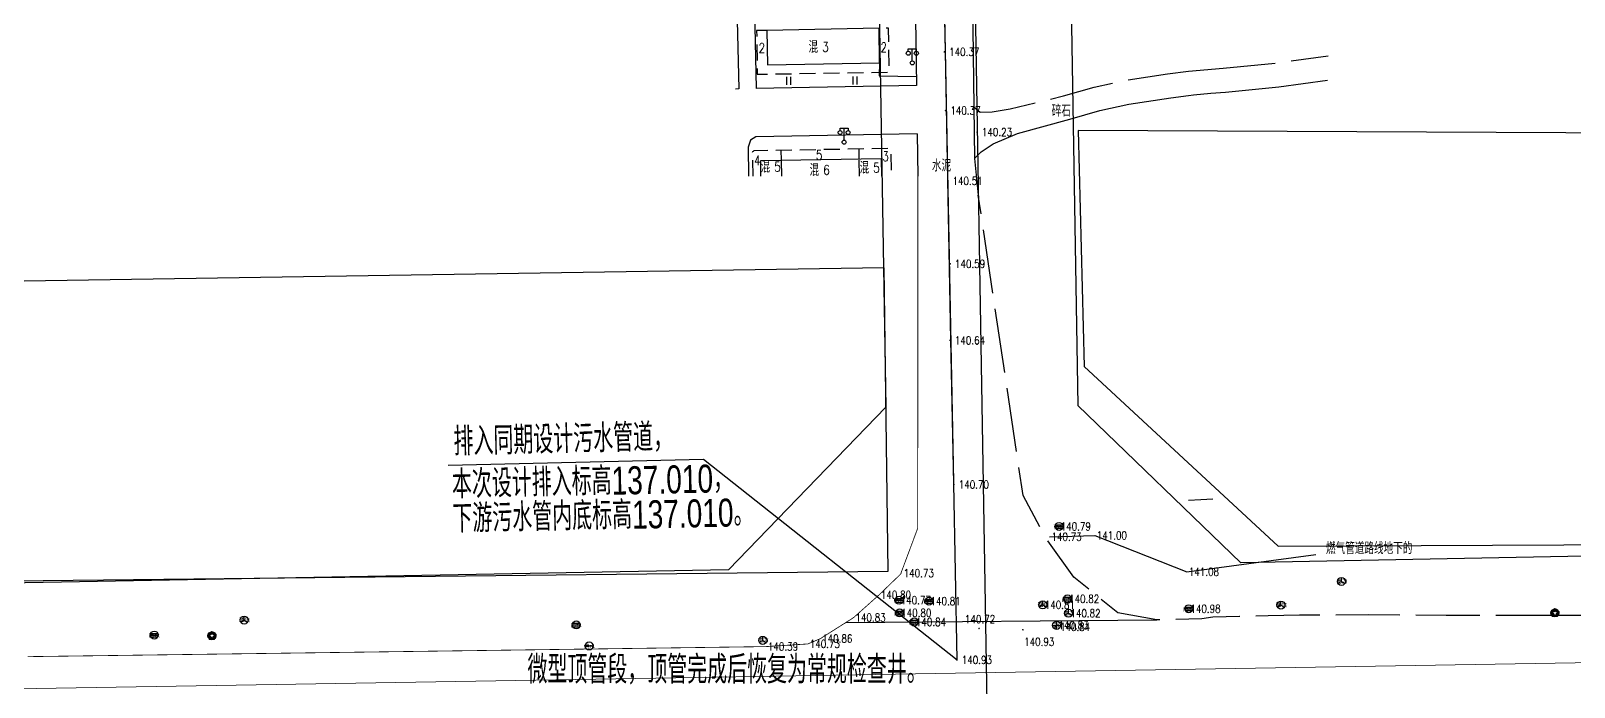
# Model space of a CAD drawing. Extents: x 529262 to 576451, y 2694391 to 2717535.
# Drawn here: x 565970.4 to 566163.2, y 2709688.8 to 2709770.7 of the extents above; entities that cross this region are included whole.
import ezdxf
from ezdxf.enums import TextEntityAlignment as Align
from ezdxf.xclip import XClip

# ---------------------------------------------------------------- set-up
doc = ezdxf.new("R2010")
doc.units = 0
doc.header["$XCLIPFRAME"] = 0
doc.linetypes.add('X2', pattern=[10, 8, -2])
doc.linetypes.add('X5', pattern=[3, 2, -1])
for name, color, linetype in [('a红线图', 1, 'Continuous'), ('COMPONENT', 8, 'Continuous'), ('DLDW', 8, 'Continuous'), ('DLSS', 4, 'Continuous'), ('GCD', 8, 'Continuous'), ('GXYZ', 8, 'Continuous'), ('JMD', 8, 'Continuous'), ('PP-COM', 7, 'Continuous'), ('RD-中线', 40, 'Continuous'), ('RD-红线', 7, 'Continuous'), ('ZBTZ', 8, 'Continuous'), ('ZJ', 7, 'Continuous'), ('污水管径标注_W10-', 202, 'Continuous'), ('纵断_分栏文字', 7, 'Continuous')]:
    doc.layers.add(name, color=color, linetype=linetype)
doc.styles.add('HZ', font='rs.shx', dxfattribs={"width": 0.8, "bigfont": 'hztxt.shx'})
doc.styles.add('SMEDI', font='smsim.shx', dxfattribs={"width": 0.75, "height": 3.5, "bigfont": 'smfs.shx'})
doc.styles.add('宋体', font='', dxfattribs={"width": 0.75})
doc.styles.get('宋体').set_extended_font_data('SimSun')
doc.linetypes.add('1161', pattern='A,0,[149,AAA.SHX,S=0.15,R=0,X=0,Y=0],-1.6', length=1.6)

# ---------------------------------------------------------------- blocks, each defined once
blk = doc.blocks.new('A$C19FD0107')
at = {"layer": 'RD-中线', "color": 8}
blk.add_lwpolyline([(-4910.447245255113, 15430.52853018371), (-4907.993870556355, 15283.65670968592)], dxfattribs=at)
at = {"layer": 'RD-中线', "color": 8, "linetype": 'Continuous', "flags": 128}
for points in [[(-4490.733542978764, 14139.43815448834, -2.221422510118572e-09), (-4490.28967911005, 14139.41727957362)], [(-3818.250725544989, 14086.16833724407, -2.554406072822332e-09), (-3817.739615514874, 14086.16938653216)]]:
    blk.add_lwpolyline(points, format="xyb", dxfattribs=at)
at = {"layer": 'RD-红线', "color": 8}
for points in [[(-4922.445571422577, 15430.32810787158), (-4920.821862831712, 15333.12443281291)], [(-4898.448919087648, 15430.72895249585), (-4896.822272911668, 15333.34941854468)]]:
    blk.add_lwpolyline(points, dxfattribs=at)
at = {"layer": 'RD-红线', "color": 8, "linetype": 'Continuous'}
for points in [[(-4940.451558247209, 15312.7937725978), (-4920.821862831712, 15333.12443281291, 0.4137233026003466)], [(-4896.822272911668, 15333.34941854468), (-4876.438556045294, 15313.68719076691, 0.4149822926966351)]]:
    blk.add_lwpolyline(points, format="xyb", dxfattribs=at)
at = {"layer": 'RD-红线', "color": 8, "linetype": 'Continuous', "flags": 128}
for points in [[(-4373.424747914076, 15323.40991387796), (-4876.438556045294, 15313.68719076691)], [(-4940.451558247209, 15312.7937725978), (-5253.645266570151, 15307.03763358574)]]:
    blk.add_lwpolyline(points, dxfattribs=at)
blk = doc.blocks.new('GC200')
at = {"linetype": 'Continuous', "const_width": 0.2, "flags": 128}
blk.add_lwpolyline([(-0.1, 0, 1), (0.1, 0, 1)], format="xyb", close=True, dxfattribs=at)
blk = doc.blocks.new('gc121')
at = {"color": 8}
for p, q in [((-0.5, -1), (-0.5, 1)), ((0.5, -1), (0.5, 1))]:
    blk.add_line(p, q, dxfattribs=at)
blk = doc.blocks.new('gc097')
at = {"color": 8}
for p, q in [((-1, 2.9), (-1, 3.5)), ((-1, 3.5), (1, 3.5)), ((0, 0.5), (0, 3.5)), ((1, 3.5), (1, 2.9))]:
    blk.add_line(p, q, dxfattribs=at)
for centre in [(-1, 2.399999999999999), (0, 0), (1, 2.399999999999999)]:
    blk.add_circle(centre, 0.5, dxfattribs=at)
blk = doc.blocks.new('gcbj0101')
blk.add_line((-1, 0), (1, 0))
blk.add_circle((0, 0), 1)
blk = doc.blocks.new('gcbj0102')
for p, q in [((-1, 0), (1, 0)), ((-8.881784197001252e-16, -1), (-8.881784197001252e-16, 1))]:
    blk.add_line(p, q)
blk.add_circle((0, 0), 1)
blk = doc.blocks.new('gcbj0103')
for p, q in [((-1, 0), (1, 0)), ((-0.9009279699931144, 0.4339686542644392), (0.9009279699931144, 0.4339686542644392)), ((-0.8840719287007585, -0.4673508584386284), (0.8840719287007585, -0.4673508584386284))]:
    blk.add_line(p, q)
blk.add_circle((0, 0), 1)
blk = doc.blocks.new('gcbj0107')
for q in [(-0.8660254037844384, -0.4999999999999998), (0, 1), (0.8660254037844384, -0.5)]:
    blk.add_line((0, 0), q)
blk.add_circle((0, 0), 1)
blk = doc.blocks.new('*U12')
at = {"linetype": 'Continuous'}
for points in [[(-1.13921810007292, -0.07089918595697071), (-0.8684114303907362, -0.755206928876786), (-1.126874320711462, 0.08573794193418774)], [(-1.126874320711462, 0.08573794193418774), (-0.7273353111448202, -0.8796748940744996), (-1.090147720404938, 0.2385080815323445)], [(-0.7273353111448202, -0.8796748940744996), (-1.126874320711462, 0.08573794193418774), (-0.8684114303907362, -0.755206928876786)], [(-0.363605253580157, 0.2382099195239821), (-0.5455798037304976, 0.842813113292914), (-1.090147720404938, 0.2385080815323441)], [(-0.7266712945937074, 0.7383589584242408), (-1.090147720404938, 0.2385080815323441), (-0.5455798037304976, 0.842813113292914)], [(-1.090147720404938, 0.2385080815323441), (-0.7266712945937074, 0.7383589584242408), (-1.005038238532386, 0.429456175599225)], [(-0.5025377728399029, -0.1887840837632973), (-1.090147720404938, 0.2385080815323445), (-0.7273353111448202, -0.8796748940744996)], [(-0.8820882619431779, 0.598536339394692), (-1.005038238532386, 0.429456175599225), (-0.7266712945937074, 0.7383589584242408)], [(-0.5455798037304976, 0.842813113292914), (-0.363605253580157, 0.2382099195239821), (-0.3467283564776552, 0.9073336562063054)], [(-0.1388077152752395, 0.9291007298351845), (-0.3467283564776552, 0.9073336562063054), (-0.363605253580157, 0.2382099195239821)], [(-0.1388077152752394, 0.9291007298351843), (0.08542268518774991, 0.2380256452686606), (0.06909499014227277, 0.9071630086119615)], [(0.8119651520125307, 0.2377274832602987), (0.06909499014227277, 0.9071630086119615), (0.08542268518774991, 0.2380256452686606)], [(0.06909499014227277, 0.9071630086119615), (0.8119651520125307, 0.2377274832602987), (0.2678934139202708, 0.8424792762229578)], [(0.2240046939848776, -0.1890822457716593), (0.4482350944478668, -0.8801573303381829), (0.8119651520125308, 0.2377274832602985)], [(0.7270124231842263, 0.4287453682789882), (0.2678934139202708, 0.8424792762229578), (0.8119651520125307, 0.2377274832602987)], [(0.2678934139202708, 0.8424792762229578), (0.7270124231842263, 0.4287453682789882), (0.4488991109989806, 0.7378765221605573)], [(0.5895257458794433, -0.7556855811099106), (0.8119651520125308, 0.2377274832602985), (0.4482350944478668, -0.8801573303381829)], [(0.6042012638543628, 0.5979263887169901), (0.4488991109989806, 0.7378765221605573), (0.7270124231842263, 0.4287453682789882)], [(0.8119651520125308, 0.2377274832602985), (0.5895257458794433, -0.7556855811099106), (0.8485023188932597, 0.08533260964582778)], [(0.7049778627285623, -0.6069338643031373), (0.8485023188932597, 0.08533260964582778), (0.5895257458794433, -0.7556855811099106)], [(0.8485023188932597, 0.08533260964582778), (0.7049778627285623, -0.6069338643031373), (0.86078189992708, -0.07089918595697062)], [(-0.8684114303907362, -0.755206928876786), (-1.13921810007292, -0.07089918595697071), (-0.9836779370841618, -0.6065180650818077)], [(-1.121520727181947, -0.258199876758433), (-0.9836779370841618, -0.6065180650818077), (-1.13921810007292, -0.07089918595697071)], [(-0.9836779370841618, -0.6065180650818077), (-1.121520727181947, -0.258199876758433), (-1.06905500252351, -0.4388711072241944)], [(-0.7273353111448204, -0.8796748940744996), (-0.5463296140661107, -0.9842776481369001), (-0.1393748531171677, -0.4528651650425418)], [(-0.3475311902881129, -1.048961380525904), (-0.1393748531171677, -0.4528651650425418), (-0.5463296140661107, -0.9842776481369001)], [(-0.1393748531171677, -0.4528651650425418), (-0.3475311902881129, -1.048961380525904), (0.4482350944478669, -0.8801573303381829)], [(-0.1396284848706007, -1.070899101749126), (0.4482350944478669, -0.8801573303381829), (-0.3475311902881129, -1.048961380525904)], [(0.4482350944478669, -0.8801573303381829), (-0.1396284848706007, -1.070899101749126), (0.2671436035846571, -0.984611485206856)], [(0.06829215633181479, -1.049132028120247), (0.2671436035846571, -0.984611485206856), (-0.1396284848706007, -1.070899101749126)], [(0.7904979441987606, -0.4391763601394315), (0.86078189992708, -0.07089918595697062), (0.7049778627285623, -0.6069338643031373)], [(0.86078189992708, -0.07089918595697062), (0.7904979441987606, -0.4391763601394315), (0.8430537676581275, -0.2583611230646401)]]:
    blk.add_solid(points, dxfattribs=at)
blk = doc.blocks.new('gcbj0112')
at = {"linetype": 'Continuous'}
for p, q in [((-1.090147720404938, 0.2385080815323441), (-0.5025377728399028, -0.1887840837632974)), ((-0.363605253580157, 0.2382099195239821), (-1.090147720404938, 0.2385080815323441)), ((-0.1388077152752394, 0.9291007298351843), (-0.363605253580157, 0.2382099195239821)), ((0.08542268518774992, 0.2380256452686605), (-0.1388077152752394, 0.9291007298351843)), ((0.8119651520125308, 0.2377274832602986), (0.08542268518774992, 0.2380256452686605)), ((0.2240046939848776, -0.1890822457716593), (0.8119651520125308, 0.2377274832602986)), ((-0.5025377728399028, -0.1887840837632974), (-0.7273353111448202, -0.8796748940744994)), ((-0.7273353111448204, -0.8796748940744994), (-0.1393748531171677, -0.4528651650425419)), ((-0.1393748531171677, -0.4528651650425419), (0.4482350944478669, -0.8801573303381829)), ((0.4482350944478669, -0.8801573303381829), (0.2240046939848776, -0.1890822457716593))]:
    blk.add_line(p, q, dxfattribs=at)
blk.add_circle((-0.13921810007292, -0.07089918595697092), 1, dxfattribs=at)
for p in [(-1.090147720404938, 0.2385080815323441), (-0.1388077152752394, 0.9291007298351843), (0.8119651520125306, 0.2377274832602989), (-0.7273353111448206, -0.8796748940744994), (0.4482350944478672, -0.8801573303381827)]:
    blk.add_point(p, dxfattribs=at)
blk.add_blockref('*U12', (0, 0), dxfattribs=at)

msp = doc.modelspace()

# ---------------------------------------------------------------- linework, layer by layer
at = {"layer": 'a红线图', "color": 8, "linetype": 'Continuous', "lineweight": 0, "flags": 128}
for points in [[(566002.1918109613, 2710136.326084091), (566109.082, 2710133.706), (566102.533, 2710124.92), (566100.925, 2710114.792), (566103.1620000001, 2710098.867000001), (566102.215, 2710078.564), (566102.7166494417, 2710046.580038125), (566103.5420000001, 2710024.38), (566098.7490000001, 2709996.517), (566091.062, 2709979.950000001), (566088.689, 2709969.605), (566093.6140000001, 2709951.357), (566100.1070000001, 2709923.223), (566100.1070000001, 2709923.223), (566100.1070000001, 2709923.223), (566095.9318218586, 2709922.205605435), (566095.9318218586, 2709922.205605435), (566081.8470000001, 2709912.554), (566085.6680000001, 2709714.381)], [(566002.1918109613, 2710136.326084091), (566109.082, 2710133.706), (566102.533, 2710124.92), (566100.925, 2710114.792), (566103.1620000001, 2710098.867000001), (566102.215, 2710078.564), (566102.7166494417, 2710046.580038125), (566103.5420000001, 2710024.38), (566098.7490000001, 2709996.517), (566091.062, 2709979.950000001), (566088.689, 2709969.605), (566093.6140000001, 2709951.357), (566100.1070000001, 2709923.223), (566100.1070000001, 2709923.223), (566100.1070000001, 2709923.223), (566095.9318218586, 2709922.205605435), (566095.9318218586, 2709922.205605435), (566081.8470000001, 2709912.554), (566085.6680000001, 2709714.381)], [(564727.3493957546, 2709667.839831631), (566620.3043044343, 2709699.42955209)], [(564727.3493957546, 2709667.839831631), (566620.3043044343, 2709699.42955209)]]:
    msp.add_lwpolyline(points, dxfattribs=at)
at = {"layer": 'DLSS', "linetype": 'Continuous', "flags": 128}
for points in [[(566080.2300900564, 2709816.792571612), (566081.0229156975, 2709763.901650495)], [(566087.7202625038, 2709797.064206918), (566088.198276506, 2709761.249615447)], [(566081.1135563961, 2709757.854835423), (566081.1928045615, 2709752.568038125)], [(566088.2843958643, 2709754.797232005), (566088.7331741733, 2709750.214530164)]]:
    msp.add_lwpolyline(points, dxfattribs=at)
for points, elevation in [([(566060.2228797643, 2709798.318114402), (566060.9792419235, 2709763.516130802)], 140.397), ([(566058.1865352159, 2709789.194158272), (566058.8061009645, 2709763.474332644)], 140.397), ([(566117.7930613885, 2709762.929199353), (566119.603009997, 2709763.074235533), (566126.2808537774, 2709763.728443746), (566132.3836372782, 2709764.583373868)], 140.348), ([(566058.8061009645, 2709763.474332644), (566058.3950223424, 2709763.466425965)], 140.286), ([(566081.0229156975, 2709763.901650495), (566060.9792419235, 2709763.516130802)], 140.286), ([(566088.2843958642, 2709754.797232005), (566089.082626609, 2709755.634958254), (566090.5923090806, 2709756.598963324), (566093.6536209018, 2709757.898279272), (566100.1797220357, 2709759.714207452), (566103.930087786, 2709760.783735458), (566107.5504881004, 2709761.57635148), (566112.8040414863, 2709762.37199179), (566114.9976494417, 2709762.670342836)], 140.232), ([(566114.9976494417, 2709762.670342836), (566115.6213897449, 2709762.755177308)], 140.232), ([(566115.6213897449, 2709762.755177308), (566117.7930613885, 2709762.929199353)], 140.348), ([(566081.1135563961, 2709757.854835423), (566060.9527302434, 2709757.510310126), (566060.2899140666, 2709757.061324737), (566059.9950119276, 2709756.195285625), (566060.0348729168, 2709752.568038125)], 140.286)]:
    msp.add_lwpolyline(points, dxfattribs=dict(at, elevation=elevation))
at = {"layer": 'DLSS', "linetype": 'X2', "flags": 128}
for points, elevation in [([(566117.8673204003, 2709765.944766409), (566119.3369237619, 2709766.062529785), (566125.9263498479, 2709766.708075983), (566132.4321683407, 2709767.619466695)], 140.348), ([(566088.198276506, 2709761.249615447), (566088.9568171395, 2709760.580744363), (566090.466499611, 2709760.622650004), (566092.7310389004, 2709760.99986652), (566099.3719359068, 2709762.603450136), (566103.1972110975, 2709763.694340791), (566107.0044991486, 2709764.527872236), (566112.3799891855, 2709765.341979611), (566114.9976494417, 2709765.688647434)], 140.232), ([(566114.9976494417, 2709765.688647434), (566115.4979091386, 2709765.754898942)], 140.232), ([(566115.4979091386, 2709765.754898942), (566117.8673204003, 2709765.944766409)], 140.348)]:
    msp.add_lwpolyline(points, dxfattribs=dict(at, elevation=elevation))
at = {"layer": 'DLSS', "linetype": 'Continuous', "const_width": 0.1, "flags": 128}
for points in [[(566062.217, 2709693.819), (566067.443, 2709694.15), (566069.004, 2709694.809), (566073.157, 2709697.439), (566076.332, 2709700.27), (566079.0322429659, 2709702.873849427), (566081.1720848632, 2709708.607999403), (566081.1928045615, 2709752.568038125)], [(566062.217, 2709693.819), (566026.7910206756, 2709693.332345523), (565996.0402706179, 2709692.913851384), (565969.9647498273, 2709692.563517583)]]:
    msp.add_lwpolyline(points, dxfattribs=at)
at = {"layer": 'DLSS', "linetype": 'X2', "flags": 128}
for points in [[(566161.4132592394, 2709697.707469821), (566155.0773345982, 2709697.683678842), (566147.1780994418, 2709697.703888125), (566142.179475223, 2709697.747095702), (566137.4597275668, 2709697.765693434), (566133.0188564729, 2709697.759681321), (566128.8568619417, 2709697.729059363), (566124.9737439731, 2709697.673827559), (566121.3695025668, 2709697.59398591), (566118.0441377229, 2709697.489534415), (566116.6859615723, 2709697.289244744), (566111.0300933764, 2709697.169324656), (566106.1784629321, 2709698.041112029), (566100.6743027687, 2709702.494484594), (566097.1417894964, 2709707.457443447), (566094.3279529555, 2709712.692651622), (566088.7331741733, 2709750.214530164)], [(566204.8868627637, 2709698.10796887), (566187.4428408481, 2709697.855079578), (566168.4989150668, 2709697.734075993), (566161.4132592394, 2709697.707469821)]]:
    msp.add_lwpolyline(points, dxfattribs=at)
at = {"layer": 'JMD', "linetype": 'X5', "flags": 128}
for points, elevation in [([(566062.311338926, 2709770.7786396), (566061.0419536864, 2709770.757437295), (566061.132962655, 2709765.30871623), (566077.6207584479, 2709765.584108798), (566077.5290707711, 2709771.073464236), (566076.3696494417, 2709771.051038124)], 140.394), ([(566060.61108282, 2709752.568038125), (566060.5486494417, 2709755.571038125), (566060.5806748684, 2709755.657988999), (566060.6352221443, 2709755.719327122), (566060.7236494417, 2709755.793038125), (566077.5686494417, 2709756.066038125), (566077.6773765128, 2709755.986130418), (566077.789422216, 2709755.892800136), (566077.8106494417, 2709755.691038125), (566077.8654935847, 2709752.568038125)], 140.735), ([(566064.1434478611, 2709754.588184854), (566064.1230284398, 2709755.848130464)], 140.735), ([(566064.1789243952, 2709752.568038125), (566064.1434478611, 2709754.588184854)], 140.735), ([(566073.8874594597, 2709752.568038125), (566073.8489897216, 2709754.758627417)], 155.549)]:
    msp.add_lwpolyline(points, dxfattribs=dict(at, elevation=elevation))
at = {"layer": 'JMD', "linetype": 'Continuous', "elevation": 140.394, "flags": 128}
msp.add_lwpolyline([(566062.3946494418, 2709766.479038125), (566076.3896494417, 2709766.741038125), (566076.3696494417, 2709771.051038124), (566062.311338926, 2709770.7786396)], close=True, dxfattribs=at)
at = {"layer": 'JMD', "linetype": 'Continuous', "flags": 128}
for points in [[(566101.2273445565, 2709758.290166419), (566101.971994874, 2709728.814278365), (566126.1906522015, 2709706.380701635), (566206.5411095659, 2709706.756543498), (566205.9861754889, 2709728.801233581), (566205.6582535007, 2709757.792534243)], [(565907.6827205154, 2709738.495847775), (565908.2877576945, 2709717.73463572), (565911.3126621118, 2709709.974393315), (565916.0516274279, 2709705.842355694), (565926.6087451013, 2709701.592622536), (566077.4683409686, 2709703.23386692), (566076.9884208057, 2709741.147390185)]]:
    msp.add_lwpolyline(points, close=True, dxfattribs=at)
at = {"layer": 'JMD', "linetype": 'X5', "flags": 128}
msp.add_lwpolyline([(566073.8657204118, 2709754.749912754), (566073.845368441, 2709756.005696438)], dxfattribs=at)
at = {"layer": 'JMD', "linetype": 'Continuous', "elevation": 140.525, "flags": 128}
msp.add_lwpolyline([(566061.5721597318, 2709752.568038125), (566061.5726494415, 2709754.543038124), (566076.6056494417, 2709754.807038125), (566076.6449693379, 2709752.568038125)], dxfattribs=at)
at = {"layer": 'JMD', "linetype": 'Continuous', "flags": 128}
msp.add_lwpolyline([(566097.649, 2709707.537), (566103.307, 2709707.697), (566114.811, 2709703.169), (566130.89, 2709705.326)], dxfattribs=at)
msp.add_lwpolyline([(566097.649, 2709707.537), (566103.307, 2709707.697), (566114.811, 2709703.169), (566130.89, 2709705.326)], dxfattribs=at)
at = {"layer": 'ZBTZ', "linetype": '1161', "flags": 128}
for points, elevation in [([(566076.3896494417, 2709766.741038125), (566076.3503806522, 2709765.120754121), (566081.0059277007, 2709765.034952381)], 140.602), ([(566114.9976494417, 2709712.128007974), (566116.5437807293, 2709712.197449666)], 140.638), ([(566116.5437807293, 2709712.197449666), (566118.0486494417, 2709712.265038125)], 140.638), ([(566072.1945264142, 2709696.829487471), (566111.0300933764, 2709697.169324656)], 140.729)]:
    msp.add_lwpolyline(points, dxfattribs=dict(at, elevation=elevation))
msp.add_lwpolyline([(566088.198276506, 2709761.249615447), (566088.2843958642, 2709754.797232005)], dxfattribs=at)
at = {"layer": '污水管径标注_W10-'}
msp.add_lwpolyline([(566086.0966995684, 2709692.146851988), (566085.6725934651, 2709714.142763745), (566085.3255975622, 2709732.139418819), (566084.9400465592, 2709752.135702234), (566084.6316057567, 2709768.132728966), (566084.554495556, 2709772.131985649)], dxfattribs=at)
at = {"layer": '纵断_分栏文字', "color": 3}
msp.add_lwpolyline([(566022.4885696953, 2709716.496227912), (566054.4238430292, 2709717.220940646), (566086.0966995684, 2709692.146851988)], dxfattribs=at)

# ---------------------------------------------------------------- block references
at = {"layer": 'COMPONENT', "linetype": 'Continuous', "xscale": 0.5, "yscale": 0.5}
for name, p in [('gcbj0103', (566098.8270387367, 2709708.829782152)), ('gcbj0107', (566134.1104995126, 2709701.955981717)), ('gcbj0103', (566078.8369077051, 2709699.607072803)), ('gcbj0103', (566082.5757859502, 2709699.49330017)), ('gcbj0107', (566096.8005324814, 2709699.032373221)), ('gcbj0103', (566099.8809852451, 2709699.766686331)), ('gcbj0103', (566115.0326402116, 2709698.545669968)), ('gcbj0107', (566126.5563849256, 2709699.011707593)), ('gcbj0107', (565997.0185875796, 2709697.127423476)), ('gcbj0103', (566078.904668172, 2709698.032911378)), ('gcbj0103', (566080.7403933916, 2709696.891005124)), ('gcbj0107', (566100.008534729, 2709697.977811045)), ('gcbj0112', (566160.8469702082, 2709698.053673924, 0.2949999999999875)), ('gcbj0103', (565985.788428907, 2709695.255112713)), ('gcbj0112', (565993.0623067395, 2709695.202939978, 0.2949999999999875)), ('gcbj0103', (566038.508144962, 2709696.519385437)), ('gcbj0102', (566098.518797226, 2709696.472506175)), ('gcbj0101', (566040.1165233462, 2709693.895098817)), ('gcbj0107', (566061.8115654091, 2709694.600145455))]:
    msp.add_blockref(name, p, dxfattribs=at)
at = {"layer": 'DLDW', "color": 252, "linetype": 'Continuous', "xscale": 0.5, "yscale": 0.5, "zscale": 0.5}
for p in [(566080.4976494418, 2709766.734038125, 140.195), (566071.9786494419, 2709756.828038124, 140.554)]:
    msp.add_blockref('gc097', p, dxfattribs=at)
at = {"layer": 'GCD', "linetype": 'Continuous'}
ref = msp.add_blockref('GC200', (566084.4956724535, 2709768.098961936, 140.37), dxfattribs=dict(at, xscale=0.5, yscale=0.5, zscale=0.5))
ref.add_attrib('height', '140.37', dxfattribs={"linetype": 'Continuous', "height": 1, "style": 'HZ', "width": 0.8}).set_placement((566085.0956724535, 2709768.098961936, 140.37), align=Align.MIDDLE_LEFT)
ref = msp.add_blockref('GC200', (566084.6480903195, 2709760.776524306, 140.372), dxfattribs=dict(at, xscale=0.5, yscale=0.5, zscale=0.5))
ref.add_attrib('height', '140.37', dxfattribs={"linetype": 'Continuous', "height": 1, "style": 'HZ', "width": 0.8}).set_placement((566085.2480903195, 2709760.776524306, 140.372), align=Align.MIDDLE_LEFT)
ref = msp.add_blockref('GC200', (566088.5906494417, 2709758.094038125, 140.232), dxfattribs=dict(at, xscale=0.5, yscale=0.5, zscale=0.5))
ref.add_attrib('height', '140.23', dxfattribs={"linetype": 'Continuous', "height": 1, "style": 'HZ', "width": 0.8}).set_placement((566089.1906494417, 2709758.094038125, 140.232), align=Align.MIDDLE_LEFT)
ref = msp.add_blockref('GC200', (566084.9127429008, 2709751.987598366, 140.51), dxfattribs=dict(at, xscale=0.5, yscale=0.5, zscale=0.5))
ref.add_attrib('height', '140.51', dxfattribs={"linetype": 'Continuous', "height": 1, "style": 'HZ', "width": 0.8}).set_placement((566085.5127429008, 2709751.987598366, 140.51), align=Align.MIDDLE_LEFT)
ref = msp.add_blockref('GC200', (566085.2250903195, 2709741.626524306, 140.588), dxfattribs=dict(at, xscale=0.5, yscale=0.5, zscale=0.5))
ref.add_attrib('height', '140.59', dxfattribs={"linetype": 'Continuous', "height": 1, "style": 'HZ', "width": 0.8}).set_placement((566085.8250903195, 2709741.626524306, 140.588), align=Align.MIDDLE_LEFT)
ref = msp.add_blockref('GC200', (566085.2135021671, 2709732.073399478, 140.64), dxfattribs=dict(at, xscale=0.5, yscale=0.5, zscale=0.5))
ref.add_attrib('height', '140.64', dxfattribs={"linetype": 'Continuous', "height": 1, "style": 'HZ', "width": 0.8}).set_placement((566085.8135021671, 2709732.073399478, 140.64), align=Align.MIDDLE_LEFT)
ref = msp.add_blockref('GC200', (566085.6945850089, 2709714.063309569, 140.7), dxfattribs=dict(at, xscale=0.5, yscale=0.5, zscale=0.5))
ref.add_attrib('height', '140.70', dxfattribs={"linetype": 'Continuous', "height": 1, "style": 'HZ', "width": 0.8}).set_placement((566086.2945850089, 2709714.063309569, 140.7), align=Align.MIDDLE_LEFT)
ref = msp.add_blockref('GC200', (566098.7906241686, 2709708.829061415, 140.792), dxfattribs=dict(at, xscale=0.1999999999534339, yscale=0.1999999999534339, zscale=0.1999999999534339))
ref.add_attrib('height', '140.79', dxfattribs={"linetype": 'Continuous', "height": 1, "style": 'HZ', "width": 0.8}).set_placement((566099.0306241686, 2709708.829061415, 140.792), align=Align.MIDDLE_LEFT)
ref = msp.add_blockref('GC200', (566098.7906241686, 2709708.829061415, 140.792), dxfattribs=dict(at, xscale=0.1999999999534339, yscale=0.1999999999534339, zscale=0.1999999999534339))
ref.add_attrib('height', '140.79', dxfattribs={"linetype": 'Continuous', "height": 1, "style": 'HZ', "width": 0.8}).set_placement((566099.0306241686, 2709708.829061415, 140.792), align=Align.MIDDLE_LEFT)
ref = msp.add_blockref('GC200', (566097.6446241685, 2709707.540061415, 140.725), dxfattribs=dict(at, xscale=0.1999999999534339, yscale=0.1999999999534339, zscale=0.1999999999534339))
ref.add_attrib('height', '140.73', dxfattribs={"linetype": 'Continuous', "height": 1, "style": 'HZ', "width": 0.8}).set_placement((566097.8846241685, 2709707.540061415, 140.725), align=Align.MIDDLE_LEFT)
ref = msp.add_blockref('GC200', (566097.6446241685, 2709707.540061415, 140.725), dxfattribs=dict(at, xscale=0.1999999999534339, yscale=0.1999999999534339, zscale=0.1999999999534339))
ref.add_attrib('height', '140.73', dxfattribs={"linetype": 'Continuous', "height": 1, "style": 'HZ', "width": 0.8}).set_placement((566097.8846241685, 2709707.540061415, 140.725), align=Align.MIDDLE_LEFT)
ref = msp.add_blockref('GC200', (566103.3026241686, 2709707.700061415, 140.999), dxfattribs=dict(at, xscale=0.1999999999534339, yscale=0.1999999999534339, zscale=0.1999999999534339))
ref.add_attrib('height', '141.00', dxfattribs={"linetype": 'Continuous', "height": 1, "style": 'HZ', "width": 0.8}).set_placement((566103.5426241686, 2709707.700061415, 140.999), align=Align.MIDDLE_LEFT)
ref = msp.add_blockref('GC200', (566103.3026241686, 2709707.700061415, 140.999), dxfattribs=dict(at, xscale=0.1999999999534339, yscale=0.1999999999534339, zscale=0.1999999999534339))
ref.add_attrib('height', '141.00', dxfattribs={"linetype": 'Continuous', "height": 1, "style": 'HZ', "width": 0.8}).set_placement((566103.5426241686, 2709707.700061415, 140.999), align=Align.MIDDLE_LEFT)
ref = msp.add_blockref('GC200', (566079.1756241686, 2709702.989061415, 140.734), dxfattribs=dict(at, xscale=0.1999999999534339, yscale=0.1999999999534339, zscale=0.1999999999534339))
ref.add_attrib('height', '140.73', dxfattribs={"linetype": 'Continuous', "height": 1, "style": 'HZ', "width": 0.8}).set_placement((566079.4156241686, 2709702.989061415, 140.734), align=Align.MIDDLE_LEFT)
ref = msp.add_blockref('GC200', (566079.1756241686, 2709702.989061415, 140.734), dxfattribs=dict(at, xscale=0.1999999999534339, yscale=0.1999999999534339, zscale=0.1999999999534339))
ref.add_attrib('height', '140.73', dxfattribs={"linetype": 'Continuous', "height": 1, "style": 'HZ', "width": 0.8}).set_placement((566079.4156241686, 2709702.989061415, 140.734), align=Align.MIDDLE_LEFT)
ref = msp.add_blockref('GC200', (566114.8066241685, 2709703.172061415, 141.08), dxfattribs=dict(at, xscale=0.1999999999534339, yscale=0.1999999999534339, zscale=0.1999999999534339))
ref.add_attrib('height', '141.08', dxfattribs={"linetype": 'Continuous', "height": 1, "style": 'HZ', "width": 0.8}).set_placement((566115.0466241685, 2709703.172061415, 141.08), align=Align.MIDDLE_LEFT)
ref = msp.add_blockref('GC200', (566114.8066241685, 2709703.172061415, 141.08), dxfattribs=dict(at, xscale=0.1999999999534339, yscale=0.1999999999534339, zscale=0.1999999999534339))
ref.add_attrib('height', '141.08', dxfattribs={"linetype": 'Continuous', "height": 1, "style": 'HZ', "width": 0.8}).set_placement((566115.0466241685, 2709703.172061415, 141.08), align=Align.MIDDLE_LEFT)
ref = msp.add_blockref('GC200', (566076.3276241686, 2709700.273061415, 140.801), dxfattribs=dict(at, xscale=0.1999999999534339, yscale=0.1999999999534339, zscale=0.1999999999534339))
ref.add_attrib('height', '140.80', dxfattribs={"linetype": 'Continuous', "height": 1, "style": 'HZ', "width": 0.8}).set_placement((566076.5676241686, 2709700.273061415, 140.801), align=Align.MIDDLE_LEFT)
ref = msp.add_blockref('GC200', (566076.3276241686, 2709700.273061415, 140.801), dxfattribs=dict(at, xscale=0.1999999999534339, yscale=0.1999999999534339, zscale=0.1999999999534339))
ref.add_attrib('height', '140.80', dxfattribs={"linetype": 'Continuous', "height": 1, "style": 'HZ', "width": 0.8}).set_placement((566076.5676241686, 2709700.273061415, 140.801), align=Align.MIDDLE_LEFT)
ref = msp.add_blockref('GC200', (566078.7986241685, 2709699.610061415, 140.774), dxfattribs=dict(at, xscale=0.1999999999534339, yscale=0.1999999999534339, zscale=0.1999999999534339))
ref.add_attrib('height', '140.77', dxfattribs={"linetype": 'Continuous', "height": 1, "style": 'HZ', "width": 0.8}).set_placement((566079.0386241685, 2709699.610061415, 140.774), align=Align.MIDDLE_LEFT)
ref = msp.add_blockref('GC200', (566078.7986241685, 2709699.610061415, 140.774), dxfattribs=dict(at, xscale=0.1999999999534339, yscale=0.1999999999534339, zscale=0.1999999999534339))
ref.add_attrib('height', '140.77', dxfattribs={"linetype": 'Continuous', "height": 1, "style": 'HZ', "width": 0.8}).set_placement((566079.0386241685, 2709699.610061415, 140.774), align=Align.MIDDLE_LEFT)
ref = msp.add_blockref('GC200', (566082.5386241685, 2709699.497061415, 140.809), dxfattribs=dict(at, xscale=0.1999999999534339, yscale=0.1999999999534339, zscale=0.1999999999534339))
ref.add_attrib('height', '140.81', dxfattribs={"linetype": 'Continuous', "height": 1, "style": 'HZ', "width": 0.8}).set_placement((566082.7786241685, 2709699.497061415, 140.809), align=Align.MIDDLE_LEFT)
ref = msp.add_blockref('GC200', (566082.5386241685, 2709699.497061415, 140.809), dxfattribs=dict(at, xscale=0.1999999999534339, yscale=0.1999999999534339, zscale=0.1999999999534339))
ref.add_attrib('height', '140.81', dxfattribs={"linetype": 'Continuous', "height": 1, "style": 'HZ', "width": 0.8}).set_placement((566082.7786241685, 2709699.497061415, 140.809), align=Align.MIDDLE_LEFT)
ref = msp.add_blockref('GC200', (566096.7996241685, 2709699.034061415, 140.813), dxfattribs=dict(at, xscale=0.1999999999534339, yscale=0.1999999999534339, zscale=0.1999999999534339))
ref.add_attrib('height', '140.81', dxfattribs={"linetype": 'Continuous', "height": 1, "style": 'HZ', "width": 0.8}).set_placement((566097.0396241685, 2709699.034061415, 140.813), align=Align.MIDDLE_LEFT)
ref = msp.add_blockref('GC200', (566096.7996241685, 2709699.034061415, 140.813), dxfattribs=dict(at, xscale=0.1999999999534339, yscale=0.1999999999534339, zscale=0.1999999999534339))
ref.add_attrib('height', '140.81', dxfattribs={"linetype": 'Continuous', "height": 1, "style": 'HZ', "width": 0.8}).set_placement((566097.0396241685, 2709699.034061415, 140.813), align=Align.MIDDLE_LEFT)
ref = msp.add_blockref('GC200', (566099.8356241685, 2709699.770061415, 140.816), dxfattribs=dict(at, xscale=0.1999999999534339, yscale=0.1999999999534339, zscale=0.1999999999534339))
ref.add_attrib('height', '140.82', dxfattribs={"linetype": 'Continuous', "height": 1, "style": 'HZ', "width": 0.8}).set_placement((566100.0756241685, 2709699.770061415, 140.816), align=Align.MIDDLE_LEFT)
ref = msp.add_blockref('GC200', (566099.8356241685, 2709699.770061415, 140.816), dxfattribs=dict(at, xscale=0.1999999999534339, yscale=0.1999999999534339, zscale=0.1999999999534339))
ref.add_attrib('height', '140.82', dxfattribs={"linetype": 'Continuous', "height": 1, "style": 'HZ', "width": 0.8}).set_placement((566100.0756241685, 2709699.770061415, 140.816), align=Align.MIDDLE_LEFT)
ref = msp.add_blockref('GC200', (566114.9946241685, 2709698.546061415, 140.979), dxfattribs=dict(at, xscale=0.1999999999534339, yscale=0.1999999999534339, zscale=0.1999999999534339))
ref.add_attrib('height', '140.98', dxfattribs={"linetype": 'Continuous', "height": 1, "style": 'HZ', "width": 0.8}).set_placement((566115.2346241685, 2709698.546061415, 140.979), align=Align.MIDDLE_LEFT)
ref = msp.add_blockref('GC200', (566114.9946241685, 2709698.546061415, 140.979), dxfattribs=dict(at, xscale=0.1999999999534339, yscale=0.1999999999534339, zscale=0.1999999999534339))
ref.add_attrib('height', '140.98', dxfattribs={"linetype": 'Continuous', "height": 1, "style": 'HZ', "width": 0.8}).set_placement((566115.2346241685, 2709698.546061415, 140.979), align=Align.MIDDLE_LEFT)
ref = msp.add_blockref('GC200', (566073.1526241685, 2709697.442061415, 140.825), dxfattribs=dict(at, xscale=0.1999999999534339, yscale=0.1999999999534339, zscale=0.1999999999534339))
ref.add_attrib('height', '140.83', dxfattribs={"linetype": 'Continuous', "height": 1, "style": 'HZ', "width": 0.8}).set_placement((566073.3926241685, 2709697.442061415, 140.825), align=Align.MIDDLE_LEFT)
ref = msp.add_blockref('GC200', (566073.1526241685, 2709697.442061415, 140.825), dxfattribs=dict(at, xscale=0.1999999999534339, yscale=0.1999999999534339, zscale=0.1999999999534339))
ref.add_attrib('height', '140.83', dxfattribs={"linetype": 'Continuous', "height": 1, "style": 'HZ', "width": 0.8}).set_placement((566073.3926241685, 2709697.442061415, 140.825), align=Align.MIDDLE_LEFT)
ref = msp.add_blockref('GC200', (566078.8706241685, 2709698.028061415, 140.801), dxfattribs=dict(at, xscale=0.1999999999534339, yscale=0.1999999999534339, zscale=0.1999999999534339))
ref.add_attrib('height', '140.80', dxfattribs={"linetype": 'Continuous', "height": 1, "style": 'HZ', "width": 0.8}).set_placement((566079.1106241685, 2709698.028061415, 140.801), align=Align.MIDDLE_LEFT)
ref = msp.add_blockref('GC200', (566078.8706241685, 2709698.028061415, 140.801), dxfattribs=dict(at, xscale=0.1999999999534339, yscale=0.1999999999534339, zscale=0.1999999999534339))
ref.add_attrib('height', '140.80', dxfattribs={"linetype": 'Continuous', "height": 1, "style": 'HZ', "width": 0.8}).set_placement((566079.1106241685, 2709698.028061415, 140.801), align=Align.MIDDLE_LEFT)
ref = msp.add_blockref('GC200', (566080.7046241686, 2709696.891061415, 140.835), dxfattribs=dict(at, xscale=0.1999999999534339, yscale=0.1999999999534339, zscale=0.1999999999534339))
ref.add_attrib('height', '140.84', dxfattribs={"linetype": 'Continuous', "height": 1, "style": 'HZ', "width": 0.8}).set_placement((566080.9446241686, 2709696.891061415, 140.835), align=Align.MIDDLE_LEFT)
ref = msp.add_blockref('GC200', (566080.7046241686, 2709696.891061415, 140.835), dxfattribs=dict(at, xscale=0.1999999999534339, yscale=0.1999999999534339, zscale=0.1999999999534339))
ref.add_attrib('height', '140.84', dxfattribs={"linetype": 'Continuous', "height": 1, "style": 'HZ', "width": 0.8}).set_placement((566080.9446241686, 2709696.891061415, 140.835), align=Align.MIDDLE_LEFT)
ref = msp.add_blockref('GC200', (566088.8316494417, 2709696.088038125, 140.718), dxfattribs=dict(at, xscale=0.5, yscale=0.5, zscale=0.5))
ref.add_attrib('height', '140.72', dxfattribs={"linetype": 'Continuous', "height": 1, "style": 'HZ', "width": 0.8}).set_placement((566087.0722080874, 2709697.24673753, 140.718), align=Align.MIDDLE_LEFT)
ref = msp.add_blockref('GC200', (566100.0036241686, 2709697.978061415, 140.815), dxfattribs=dict(at, xscale=0.1999999999534339, yscale=0.1999999999534339, zscale=0.1999999999534339))
ref.add_attrib('height', '140.82', dxfattribs={"linetype": 'Continuous', "height": 1, "style": 'HZ', "width": 0.8}).set_placement((566100.2436241686, 2709697.978061415, 140.815), align=Align.MIDDLE_LEFT)
ref = msp.add_blockref('GC200', (566100.0036241686, 2709697.978061415, 140.815), dxfattribs=dict(at, xscale=0.1999999999534339, yscale=0.1999999999534339, zscale=0.1999999999534339))
ref.add_attrib('height', '140.82', dxfattribs={"linetype": 'Continuous', "height": 1, "style": 'HZ', "width": 0.8}).set_placement((566100.2436241686, 2709697.978061415, 140.815), align=Align.MIDDLE_LEFT)
ref = msp.add_blockref('GC200', (566068.9996241685, 2709694.812061415, 140.863), dxfattribs=dict(at, xscale=0.1999999999534339, yscale=0.1999999999534339, zscale=0.1999999999534339))
ref.add_attrib('height', '140.86', dxfattribs={"linetype": 'Continuous', "height": 1, "style": 'HZ', "width": 0.8}).set_placement((566069.2396241685, 2709694.812061415, 140.863), align=Align.MIDDLE_LEFT)
ref = msp.add_blockref('GC200', (566068.9996241685, 2709694.812061415, 140.863), dxfattribs=dict(at, xscale=0.1999999999534339, yscale=0.1999999999534339, zscale=0.1999999999534339))
ref.add_attrib('height', '140.86', dxfattribs={"linetype": 'Continuous', "height": 1, "style": 'HZ', "width": 0.8}).set_placement((566069.2396241685, 2709694.812061415, 140.863), align=Align.MIDDLE_LEFT)
ref = msp.add_blockref('GC200', (566094.3126494417, 2709695.919038124, 140.926), dxfattribs=dict(at, xscale=0.5, yscale=0.5, zscale=0.5))
ref.add_attrib('height', '140.93', dxfattribs={"linetype": 'Continuous', "height": 1, "style": 'HZ', "width": 0.8}).set_placement((566094.4676795154, 2709694.416485851, 140.926), align=Align.MIDDLE_LEFT)
ref = msp.add_blockref('GC200', (566098.3460903196, 2709696.275524306, 140.839), dxfattribs=dict(at, xscale=0.5, yscale=0.5, zscale=0.5))
ref.add_attrib('height', '140.84', dxfattribs={"linetype": 'Continuous', "height": 1, "style": 'HZ', "width": 0.8}).set_placement((566098.9460903195, 2709696.275524306, 140.839), align=Align.MIDDLE_LEFT)
ref = msp.add_blockref('GC200', (566098.5066241686, 2709696.477061415, 140.833), dxfattribs=dict(at, xscale=0.1999999999534339, yscale=0.1999999999534339, zscale=0.1999999999534339))
ref.add_attrib('height', '140.83', dxfattribs={"linetype": 'Continuous', "height": 1, "style": 'HZ', "width": 0.8}).set_placement((566098.7466241686, 2709696.477061415, 140.833), align=Align.MIDDLE_LEFT)
ref = msp.add_blockref('GC200', (566098.5066241686, 2709696.477061415, 140.833), dxfattribs=dict(at, xscale=0.1999999999534339, yscale=0.1999999999534339, zscale=0.1999999999534339))
ref.add_attrib('height', '140.83', dxfattribs={"linetype": 'Continuous', "height": 1, "style": 'HZ', "width": 0.8}).set_placement((566098.7466241686, 2709696.477061415, 140.833), align=Align.MIDDLE_LEFT)
ref = msp.add_blockref('GC200', (566062.2126241685, 2709693.822061415, 140.388), dxfattribs=dict(at, xscale=0.1999999999534339, yscale=0.1999999999534339, zscale=0.1999999999534339))
ref.add_attrib('height', '140.39', dxfattribs={"linetype": 'Continuous', "height": 1, "style": 'HZ', "width": 0.8}).set_placement((566062.4526241685, 2709693.822061415, 140.388), align=Align.MIDDLE_LEFT)
ref = msp.add_blockref('GC200', (566062.2126241685, 2709693.822061415, 140.388), dxfattribs=dict(at, xscale=0.1999999999534339, yscale=0.1999999999534339, zscale=0.1999999999534339))
ref.add_attrib('height', '140.39', dxfattribs={"linetype": 'Continuous', "height": 1, "style": 'HZ', "width": 0.8}).set_placement((566062.4526241685, 2709693.822061415, 140.388), align=Align.MIDDLE_LEFT)
ref = msp.add_blockref('GC200', (566067.4386241685, 2709694.153061415, 140.729), dxfattribs=dict(at, xscale=0.1999999999534339, yscale=0.1999999999534339, zscale=0.1999999999534339))
ref.add_attrib('height', '140.73', dxfattribs={"linetype": 'Continuous', "height": 1, "style": 'HZ', "width": 0.8}).set_placement((566067.6786241685, 2709694.153061415, 140.729), align=Align.MIDDLE_LEFT)
ref = msp.add_blockref('GC200', (566067.4386241685, 2709694.153061415, 140.729), dxfattribs=dict(at, xscale=0.1999999999534339, yscale=0.1999999999534339, zscale=0.1999999999534339))
ref.add_attrib('height', '140.73', dxfattribs={"linetype": 'Continuous', "height": 1, "style": 'HZ', "width": 0.8}).set_placement((566067.6786241685, 2709694.153061415, 140.729), align=Align.MIDDLE_LEFT)
ref = msp.add_blockref('GC200', (566086.071180265, 2709692.145938694, 140.933), dxfattribs=dict(at, xscale=0.5, yscale=0.5, zscale=0.5))
ref.add_attrib('height', '140.93', dxfattribs={"linetype": 'Continuous', "height": 1, "style": 'HZ', "width": 0.8}).set_placement((566086.671180265, 2709692.145938694, 140.933), align=Align.MIDDLE_LEFT)
at = {"layer": 'PP-COM'}
ref = msp.add_blockref('A$C19FD0107', (570997.9927985519, 2694390.602628201), dxfattribs=at)
XClip(ref).set_block_clipping_path([(-9366.438313488383, 14428.60439108219), (-3328.44807433628, 17452.748486375436)])
at = {"layer": 'ZBTZ', "linetype": 'Continuous', "xscale": 0.5, "yscale": 0.5, "zscale": 0.5}
for p in [(566065.0705529512, 2709764.477949029), (566073.3507590978, 2709764.527497609)]:
    msp.add_blockref('gc121', p, dxfattribs=at)

# ---------------------------------------------------------------- texts
at = {"layer": 'GXYZ', "linetype": 'Continuous', "style": '宋体'}
for s, p in [('雨水', (566098.8292679, 2709708.789385215)), ('电力', (566134.154526836, 2709702.006203317)), ('雨水', (566078.8391368684, 2709699.566675866)), ('雨水', (566082.5780151135, 2709699.452903233)), ('通信', (566096.8445598048, 2709699.082594821)), ('雨水', (566099.8832144084, 2709699.726289394)), ('通信', (566126.600412249, 2709699.061929193)), ('通信', (565997.062614903, 2709697.177645076)), ('雨水', (566078.9068973353, 2709697.992514441)), ('雨水', (566080.7426225549, 2709696.850608188)), ('电力', (566100.0525620524, 2709698.028032645)), ('雨水', (566115.0348693749, 2709698.505273031)), ('雨水', (565985.7906580704, 2709695.214715776)), ('雨水', (566038.5103741253, 2709696.4789885)), ('污', (566098.5189998773, 2709696.466315682)), ('供水', (566040.1434759556, 2709693.868908268)), ('电力', (566061.8555927324, 2709694.650367055))]:
    msp.add_text(s, height=0.5, dxfattribs=at).set_placement(p, align=Align.MIDDLE)
at = {"layer": 'JMD', "linetype": 'Continuous', "style": 'HZ', "width": 0.8}
for s, p in [('2 ', (566061.3011101651, 2709768.589279869)), ('3', (566069.2228910058, 2709768.725677953)), ('2', (566076.5070261984, 2709768.68027859)), ('4', (566060.720637411, 2709754.545664357)), ('5', (566068.4544834398, 2709755.233555287)), ('3', (566076.753103161, 2709755.055239729)), ('5', (566063.2484008898, 2709753.762572613)), ('6', (566069.3669928586, 2709753.359319408)), ('5', (566075.6109882029, 2709753.642571416))]:
    msp.add_text(s, height=1.199999999999999, dxfattribs=at).set_placement(p, align=Align.MIDDLE_LEFT)
for p in [(566068.7228910059, 2709768.725677953), (566062.7484008898, 2709753.762572613), (566068.8669928585, 2709753.359319408), (566075.1109882029, 2709753.642571416)]:
    msp.add_text('混', height=1.5, dxfattribs=at).set_placement(p, align=Align.MIDDLE_RIGHT)
at = {"layer": 'ZJ', "color": 8, "linetype": 'Continuous', "style": 'HZ', "width": 0.8}
for s, p in [('碎石', (566099.1092058674, 2709760.821648846)), ('水泥', (566084.1442246186, 2709753.985403233)), ('燃气管道路线地下的', (566137.5724479936, 2709706.196331154))]:
    msp.add_text(s, height=1.5, dxfattribs=at).set_placement(p, align=Align.MIDDLE)
at = {"layer": '纵断_分栏文字', "color": 3, "style": 'SMEDI', "width": 0.75}
for s, p in [('排入同期设计污水管道，', (566023.2145522459, 2709717.671743101)), ('本次设计排入标高137.010，', (566023.0132836164, 2709712.328520118)), ('下游污水管内底标高137.010。', (566023.0766723694, 2709708.022067625))]:
    msp.add_text(s, height=3.5, rotation=1.300000000387374, dxfattribs=at).set_placement(p)
msp.add_text('微型顶管段，顶管完成后恢复为常规检查井。', height=3.499999999999999, dxfattribs=at).set_placement((566032.4219468227, 2709689.194083826))

doc.saveas('drawing.dxf')
